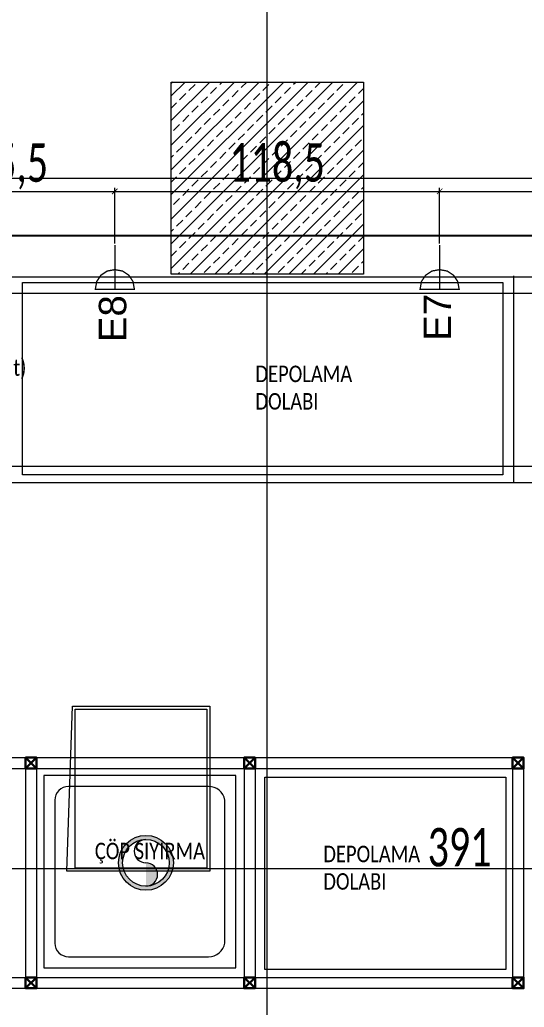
# Model space of a CAD drawing. Header units: millimetres. Extents: x -24 to 530668, y -246875 to -2983.
# Drawn here: x 266469.1 to 266652.9, y -118129.6 to -117770 of the extents above; entities that cross this region are included whole.
import ezdxf
from ezdxf.enums import TextEntityAlignment as Align

# ---------------------------------------------------------------- set-up
doc = ezdxf.new("R2010")
doc.units = ezdxf.units.MM
doc.header["$PDMODE"] = 2
doc.layers.get('0').update_dxf_attribs({"lineweight": 20})
for name, color, linetype, lineweight in [('aydınlatma yazı', 1, 'Continuous', 20), ('elektrik', 10, 'Continuous', 9), ('elektrik yazı', 1, 'Continuous', 25), ('KP', 167, 'Continuous', 30), ('T_elektrik', 10, 'Continuous', 9), ('t_tarama', 253, 'Continuous', 5), ('t_yazı', 23, 'Continuous', 25), ('ölçü', 251, 'Continuous', 5)]:
    doc.layers.add(name, color=color, linetype=linetype, lineweight=lineweight)
doc.styles.add('ARIALT', font='arial.ttf', dxfattribs={"height": 10})
doc.styles.add('text2', font='calibri.ttf', dxfattribs={"width": 0.8})
doc.styles.add('txt_tur_1', font='arial.ttf', dxfattribs={"height": 1.5})
doc.styles.add('Ölçü50', font='calibri.ttf', dxfattribs={"width": 0.7})
doc.dimstyles.new('olcu10', dxfattribs={"dimtxt": 14, "dimasz": 2, "dimexe": 1.25, "dimexo": 0.625, "dimgap": 0.5, "dimtad": 1, "dimdec": 1, "dimrnd": 0.5, "dimzin": 9, "dimtxsty": 'Ölçü50', "dimblk": 'ARCHTICK', "dimcen": 2, "dimclrd": 256, "dimclre": 256, "dimclrt": 6, "dimazin": 2, "dimtfac": 1, "dimtdec": 1, "dimtix": 1, "dimtmove": 0, "dimatfit": 3, "dimldrblk": 'ARCHTICK', "dimfxl": 1, "dimlwd": -1, "dimarcsym": 0})

# ---------------------------------------------------------------- blocks, each defined once
blk = doc.blocks.new('fdg')
at = {"layer": 'KP'}
blk.add_lwpolyline([(249315.4984521661, -96505.9999370499), (249319.4984521661, -96505.9999370499), (249319.4984521661, -96509.9999370499), (249315.4984521661, -96509.9999370499), (249315.4984521661, -96505.9999370499), (249319.4984521661, -96509.9999370499), (249319.4984521661, -96505.9999370499), (249315.4984521661, -96509.9999370499)], dxfattribs=at)
blk = doc.blocks.new('NEW')
at = {"layer": 't_tarama'}
h = blk.add_hatch(dxfattribs=at)
h.set_pattern_fill('ANSI33', color=256, angle=90, style=0)
h.set_pattern_definition([(135, (243526.0256665061, -129410.6372300124), (-4.490128060534577, -4.490128060534577), []), (135, (243526.0256665061, -129406.1471000124), (-4.490128060534577, -4.490128060534577), [3.175, -1.5875])])
edge = h.paths.add_edge_path()
edge.add_arc((271845.7824096779, -115080.6364886612), 30, 0, 360)
edge = h.paths.add_edge_path()
edge.add_arc((271021.025666506, -115080.6364886612), 30, 0, 360)
h.paths.add_polyline_path([(270573.5256665059, -114225.6372300126), (270643.5256665059, -114225.6372300126), (270643.5256665059, -114295.6372300126), (270573.5256665059, -114295.6372300126)])
h = blk.add_hatch(dxfattribs=at)
h.set_pattern_fill('ANSI33', color=256, angle=90, style=0)
h.set_pattern_definition([(225, (254134.5672697792, -87629.9376660418), (4.490128060534576, -4.490128060534578), []), (225, (254130.0771397792, -87629.9376660418), (4.490128060534576, -4.490128060534578), [3.175, -1.5875])])
h.paths.add_polyline_path([(271881.025666506, -114295.6372300126), (271881.025666506, -114225.6372300126), (271811.025666506, -114225.6372300127), (271811.025666506, -114295.6372300126)])
at = {"layer": 't_tarama', "extrusion": (-1.733410113292138e-08, -6.735343864008143e-11, 1)}
h = blk.add_hatch(color=256, dxfattribs=at)
edge = h.paths.add_edge_path(flags=17)
edge.add_arc((271801.80498258, -114509.9743344648), 8.500000000000004, 0, 360)
edge = h.paths.add_edge_path()
edge.add_arc((271801.80498258, -114509.9743344648), 10, 0, 360)
edge = h.paths.add_edge_path(flags=16)
edge.add_arc((271801.80498258, -114514.2243344648), 4.250000000000002, 270, 450)
at = {"layer": 't_tarama'}
for p, q in [((271846.0256665093, -116910.6372299878, -17966.19200973511), (271846.0256665093, -113648.3736429701, -17966.19200973511)), ((270168.0153635526, -114260.6372299878, -17966.19200973511), (273435.8089733928, -114260.6372299878, -17966.19200973511)), ((270573.5258462536, -114281.5722302758), (272653.5258462536, -114281.5722302758)), ((272653.5258462536, -114281.5722302758), (270643.5256665059, -114281.5722302758)), ((270573.5258462536, -114296.5722302758), (272643.5258462095, -114296.5722302758)), ((270873.5258462547, -114555.6786169455), (271939.4011247408, -114555.6786169455))]:
    blk.add_line(p, q, dxfattribs=at)
for points in [[(271811.025666506, -114225.6372300127), (271881.025666506, -114225.6372300127), (271881.025666506, -114295.6372300127), (271811.025666506, -114295.6372300127)], [(270873.5258462536, -114365.5722302756), (272111.5258462535, -114365.5722302757), (272111.5258462535, -114371.5722302757), (270873.5258462536, -114371.5722302756)]]:
    blk.add_lwpolyline(points, close=True, dxfattribs=at)
at = {"layer": 't_tarama', "elevation": 1.662071273578203e-05}
for points in [[(271756.8971297503, -114298.7080440326), (271931.9010046641, -114298.7080440327), (271931.9010046641, -114368.7080139308), (271756.8971297503, -114368.7080139307)], [(271845.1659685883, -114478.7767074665), (271932.9290102219, -114478.7767074665), (271932.9290102219, -114548.7766773646), (271845.1659685883, -114548.7766773646)]]:
    blk.add_lwpolyline(points, close=True, dxfattribs=at)
at = {"layer": 't_tarama'}
for points in [[(271935.9010046641, -114371.2080289817), (271935.9010046641, -114296.2080289817)], [(270873.5258462533, -114302.5722302762), (272111.5258462535, -114302.5722302763)], [(270877.5258462536, -114471.6786169455), (271939.4011247408, -114471.6786169455)], [(271757.9820944944, -114471.6786169455), (271757.9820944944, -114555.6786169455)], [(271761.9820944944, -114471.6786169455), (271761.9820944944, -114555.6786169455)], [(271837.6026068398, -114471.6786169455), (271837.6026068398, -114555.6786169455)], [(271841.6026068398, -114471.6786169455), (271841.6026068398, -114555.6786169455)], [(271935.4011247408, -114471.6786169455), (271935.4011247408, -114555.6786169455)], [(271939.4011247408, -114471.6786169455), (271939.4011247408, -114555.6786169455)], [(270877.5258462536, -114475.6786169455), (271939.4011247408, -114475.6786169455)], [(270877.5258462536, -114551.6786169481), (271939.4011247408, -114551.6786169458)]]:
    blk.add_lwpolyline(points, dxfattribs=at)
at = {"layer": 't_tarama', "extrusion": (-1.733410113292138e-08, -6.735343864008131e-11, 1)}
for points, elevation in [([(271773.0432292469, -114512.9743020895), (271775.0432292469, -114452.9743020895), (271825.0432292469, -114452.9743020895), (271825.0432292469, -114512.9743020895)], -0.004716829217760484), ([(271776.0432292469, -114511.9743020895), (271776.0432292469, -114453.9743020895), (271824.0432292469, -114453.9743020895), (271824.0432292469, -114511.9743020895)], -0.004716829217760488), ([(271764.5912946382, -114548.1740591175), (271834.5912946382, -114548.1740591175), (271834.5912946382, -114478.1740591175), (271764.5912946382, -114478.1740591175)], -0.004703695326439339)]:
    blk.add_lwpolyline(points, close=True, dxfattribs=dict(at, elevation=elevation))
at = {"layer": 't_tarama', "extrusion": (-1.733410113292138e-08, -6.735343864008131e-11, 1), "elevation": -0.004703695326439322}
blk.add_lwpolyline([(271773.5912946382, -114544.1740591175), (271824.5912946382, -114544.1740591175, 0.3750113389037745), (271830.5912946382, -114539.1740591175), (271830.5912946382, -114487.1740591175, 0.3750113389037745), (271824.5912946382, -114482.1740591175), (271773.5912946382, -114482.1740591175, 0.4142135623730951), (271768.5912946382, -114487.1740591175), (271768.5912946382, -114539.1740591175, 0.4142135623730951)], format="xyb", close=True, dxfattribs=at)
at = {"layer": 't_tarama', "extrusion": (-1.733410113292138e-08, -6.735343864008131e-11, 1)}
for radius in [10, 8.5]:
    blk.add_circle((271801.80498258, -114509.9743344648, -0.004703695326439419), radius, dxfattribs=at)
for centre, start, end in [((271801.80498258, -114505.7243344648, -0.0047036953264394), 90, 270), ((271801.80498258, -114514.2243344648, -0.004703695326439327), 270, 90)]:
    blk.add_arc(centre, 4.25, start, end, dxfattribs=at)
at = {"layer": 't_tarama'}
for p in [(22442.48364232836, -17965.67867989562), (22522.10415467381, -17965.67867989559), (22619.9026725748, -17965.67867989559), (22442.48364232841, -18045.67867989565), (22522.10415467381, -18045.67867989613), (22619.9026725748, -18045.67867989613)]:
    blk.add_blockref('fdg', p, dxfattribs=at)
at = {"layer": 't_tarama', "char_height": 6, "attachment_point": 1, "style": 'text2'}
for s, insert in [('BULASIK MAKİNASI{\\C3;(mevcut)\\P}+\\PÇÖP TEZGAHI', (271672.8165269266, -114326.6362792998, 6.222226655416829e-05)), ('DEPOLAMA\\PDOLABI', (271841.6983604181, -114328.921638264)), ('ÇÖP SIYIRMA', (271783.194223333, -114502.6698119381, 2.431912466016595e-06)), ('DEPOLAMA\\PDOLABI', (271866.4397450743, -114503.756132587, 2.431912466016595e-06))]:
    blk.add_mtext_dynamic_manual_height_columns(s, width=527.0079382135591, gutter_width=12.5, heights=[0], dxfattribs=dict(at, insert=insert))
at = {"layer": 't_tarama', "style": 'txt_tur_1'}
for tag, p in [('19S', (270127.3971356497, -114276.0544325486, -17966.19200973511)), ('20T', (270114.0156456395, -115101.0544325486, -17966.19200973511)), ('21U', (270114.0156456395, -116087.0544325486, -17966.19200973511)), ('22V', (270114.0156456395, -116926.0544325486, -17966.19200973511))]:
    blk.add_attdef(tag, text='', height=30.00000000000001, dxfattribs=at).set_placement(p, align=Align.CENTER)
blk = doc.blocks.new('TEKLİ PRİZ')
at = {"layer": 'T_elektrik', "lineweight": 18, "const_width": 0.4}
for points in [[(6426.134785710356, -7872.693357137769), (6426.134785710356, -7886.064823938112)], [(6432.062076402925, -7886.064823938112), (6431.638329378698, -7883.736799128174), (6430.368810854892, -7881.83166006802), (6428.463671794731, -7880.562141544209), (6426.134785710356, -7880.13839451998), (6423.807622174845, -7880.562141544209), (6421.902483114698, -7881.83166006802), (6420.632964590887, -7883.736799128174), (6420.209217566667, -7886.064823938112), (6432.062076402925, -7886.064823938112)]]:
    blk.add_lwpolyline(points, dxfattribs=at)
blk = doc.blocks.new('_ArchTick')
at = {"color": 0, "linetype": 'ByBlock', "const_width": 0.15}
blk.add_lwpolyline([(-0.5, -0.5), (0.5, 0.5)], dxfattribs=at)
blk = doc.blocks.new('*D945')
at = {"layer": 'aydınlatma yazı', "lineweight": -2, "transparency": 16777216}
for p, q in [((266535.6296435866, -117866.9838590125), (266535.6296435866, -117846.7858584857)), ((266611.3183506804, -117866.9838590125), (266611.3183506804, -117846.7858584857))]:
    blk.add_line(p, q, dxfattribs=at)
at = {"layer": 'aydınlatma yazı', "transparency": 16777216}
blk.add_line((266535.6296435866, -117848.0358584857), (266611.3183506804, -117848.0358584857), dxfattribs=at)
at = {"layer": 'DEFPOINTS', "color": 0, "transparency": 16777216}
for p in [(266611.3183506804, -117848.0358584857), (266535.6296435866, -117867.6088590125), (266611.3183506804, -117867.6088590125)]:
    blk.add_point(p, dxfattribs=at)
at = {"layer": 'aydınlatma yazı', "transparency": 16777216, "xscale": 2, "yscale": 2, "zscale": 2, "rotation": 180}
blk.add_blockref('_ArchTick', (266535.6296435866, -117848.0358584857), dxfattribs=at)
at = {"layer": 'aydınlatma yazı', "transparency": 16777216, "xscale": 2, "yscale": 2, "zscale": 2}
blk.add_blockref('_ArchTick', (266611.3183506804, -117848.0358584857), dxfattribs=at)
at = {"layer": 'aydınlatma yazı', "color": 6, "transparency": 16777216, "insert": (266573.4739971335, -117838.9743200242), "char_height": 14, "attachment_point": 5, "style": 'Ölçü50'}
blk.add_mtext('75,5', dxfattribs=at)
blk = doc.blocks.new('*D946')
at = {"layer": 'aydınlatma yazı', "lineweight": -2, "transparency": 16777216}
for p, q in [((266611.3183506804, -117866.9838590125), (266611.3183506804, -117846.7858584857)), ((266729.639411517, -117866.9838590123), (266729.639411517, -117846.7858584857))]:
    blk.add_line(p, q, dxfattribs=at)
at = {"layer": 'aydınlatma yazı', "transparency": 16777216}
blk.add_line((266611.3183506804, -117848.0358584857), (266729.639411517, -117848.0358584857), dxfattribs=at)
at = {"layer": 'DEFPOINTS', "color": 0, "transparency": 16777216}
for p in [(266729.639411517, -117848.0358584857), (266611.3183506804, -117867.6088590125), (266729.639411517, -117867.6088590123, -2.505998255186714e-06)]:
    blk.add_point(p, dxfattribs=at)
at = {"layer": 'aydınlatma yazı', "transparency": 16777216, "xscale": 2, "yscale": 2, "zscale": 2, "rotation": 180}
blk.add_blockref('_ArchTick', (266611.3183506804, -117848.0358584857), dxfattribs=at)
at = {"layer": 'aydınlatma yazı', "transparency": 16777216, "xscale": 2, "yscale": 2, "zscale": 2}
blk.add_blockref('_ArchTick', (266729.639411517, -117848.0358584857), dxfattribs=at)
at = {"layer": 'aydınlatma yazı', "color": 6, "transparency": 16777216, "insert": (266670.4788810987, -117838.9043200242), "char_height": 14, "attachment_point": 5, "style": 'Ölçü50'}
blk.add_mtext('118,5', dxfattribs=at)
blk = doc.blocks.new('*D947')
at = {"layer": 'aydınlatma yazı', "lineweight": -2, "transparency": 16777216}
for p, q in [((266729.639411517, -117866.9838590123), (266729.639411517, -117846.7858584857)), ((266951.835873325, -117904.6560928065), (266951.835873325, -117846.7858584857))]:
    blk.add_line(p, q, dxfattribs=at)
at = {"layer": 'aydınlatma yazı', "transparency": 16777216}
blk.add_line((266729.639411517, -117848.0358584857), (266951.835873325, -117848.0358584857), dxfattribs=at)
at = {"layer": 'DEFPOINTS', "color": 0, "transparency": 16777216}
for p in [(266951.835873325, -117848.0358584857), (266729.639411517, -117867.6088590123, -2.505998255186714e-06), (266951.835873325, -117905.2810928065, 0.0005958938927044244)]:
    blk.add_point(p, dxfattribs=at)
at = {"layer": 'aydınlatma yazı', "transparency": 16777216, "xscale": 2, "yscale": 2, "zscale": 2, "rotation": 180}
blk.add_blockref('_ArchTick', (266729.639411517, -117848.0358584857), dxfattribs=at)
at = {"layer": 'aydınlatma yazı', "transparency": 16777216, "xscale": 2, "yscale": 2, "zscale": 2}
blk.add_blockref('_ArchTick', (266951.835873325, -117848.0358584857), dxfattribs=at)
at = {"layer": 'aydınlatma yazı', "color": 6, "transparency": 16777216, "insert": (266840.737642421, -117840.4658584857), "char_height": 14, "attachment_point": 5, "style": 'Ölçü50'}
blk.add_mtext('222', dxfattribs=at)
blk = doc.blocks.new('*D958')
at = {"layer": 'aydınlatma yazı', "lineweight": -2, "transparency": 16777216}
for p, q in [((266541.4302234146, -118102.3822120448), (266541.4302234146, -118093.3484012912)), ((266932.3558701319, -118091.010870582), (266932.3558701319, -118095.8484012912))]:
    blk.add_line(p, q, dxfattribs=at)
at = {"layer": 'aydınlatma yazı', "transparency": 16777216}
blk.add_line((266541.4302234146, -118094.5984012912), (266932.3558701319, -118094.5984012912), dxfattribs=at)
at = {"layer": 'DEFPOINTS', "color": 0, "transparency": 16777216}
for p in [(266932.3558701319, -118090.385870582, 1.899329808985328e-07), (266932.3558701319, -118094.5984012912), (266541.4302234146, -118103.0072120448, 293.2086840454799)]:
    blk.add_point(p, dxfattribs=at)
at = {"layer": 'aydınlatma yazı', "transparency": 16777216, "xscale": 2, "yscale": 2, "zscale": 2, "rotation": 180}
blk.add_blockref('_ArchTick', (266541.4302234146, -118094.5984012912), dxfattribs=at)
at = {"layer": 'aydınlatma yazı', "transparency": 16777216, "xscale": 2, "yscale": 2, "zscale": 2}
blk.add_blockref('_ArchTick', (266932.3558701319, -118094.5984012912), dxfattribs=at)
at = {"layer": 'aydınlatma yazı', "color": 6, "transparency": 16777216, "insert": (266736.8930467733, -118086.9260935989), "char_height": 14, "attachment_point": 5, "style": 'Ölçü50'}
blk.add_mtext('391', dxfattribs=at)
blk = doc.blocks.new('elektrik sd')
at = {"layer": 'elektrik yazı'}
blk.add_line((265394.3558701319, -117864.1480801295, 1.899329808985328e-07), (267474.3558701319, -117864.1480801295, 1.899329808985328e-07), dxfattribs=at)
at = {"layer": 'elektrik', "extrusion": (2.098532929999998e-08, 8.123231880000001e-08, 0.9999999999999966), "xscale": -1.199999999999997, "yscale": 1.200000000000003, "zscale": 1.199999999999997, "rotation": 359.9999999999999}
for p in [(274322.6800935328, -108420.3768304476, -0.003982238866587891), (274441.0011543694, -108420.3768304476, -0.003979755860163107)]:
    blk.add_blockref('TEKLİ PRİZ', p, dxfattribs=at)
at = {"layer": 't_yazı', "color": 1, "style": 'ARIALT'}
for s, p in [('E8', (266615.4780297829, -117902.9321261989, -1.202563950475355e-06)), ('E7', (266733.7990906194, -117902.4361453384, -1.202563950475355e-06))]:
    blk.add_text(s, height=10, rotation=90, dxfattribs=at).set_placement(p)
at = {"layer": 'aydınlatma yazı'}
for base, p1, p2, picture, middle in [((266611.3183506804, -117848.0358584857), (266535.6296435866, -117867.6088590125), (266611.3183506804, -117867.6088590125), '*D945', (266573.4739971335, -117838.9743200242)), ((266729.639411517, -117848.0358584857), (266611.3183506804, -117867.6088590125), (266729.639411517, -117867.6088590123, -2.505998255186714e-06), '*D946', (266670.4788810987, -117838.9043200242)), ((266951.835873325, -117848.0358584857), (266729.639411517, -117867.6088590123, -2.505998255186714e-06), (266951.835873325, -117905.2810928065, 0.0005958938927044244), '*D947', (266840.737642421, -117840.4658584857)), ((266932.3558701319, -118094.5984012912), (266541.4302234146, -118103.0072120448, 293.2086840454799), (266932.3558701319, -118090.385870582, 1.899329808985328e-07), '*D958', (266736.8930467733, -118086.9260935989))]:
    dim = blk.add_linear_dim(base=base, p1=p1, p2=p2, dimstyle='olcu10', override={"dimtmove": 1}, dxfattribs=at)
    dim.commit()
    dim.dimension.update_dxf_attribs({"geometry": picture, "text_midpoint": middle})

msp = doc.modelspace()

# ---------------------------------------------------------------- block references
at = {"layer": 'ölçü', "color": 2}
for name, p in [('NEW', (-5286.767159499635, -3566.9901002845, 0.2606570603966247)), ('elektrik sd', (-107.5971833780059, 15.58574956921802, 0.2606568704636438))]:
    msp.add_blockref(name, p, dxfattribs=at)

doc.saveas('drawing.dxf')
